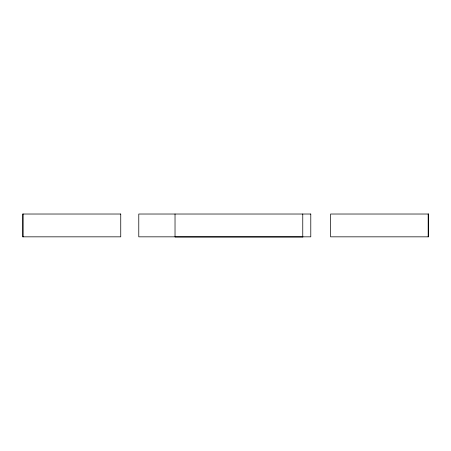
<?xml version="1.0" encoding="UTF-8"?>
<svg xmlns="http://www.w3.org/2000/svg" width="451" height="451" viewBox="0 0 451 451"><rect width="100%" height="100%" fill="white"/><g stroke="black" fill="none" stroke-linecap="round" stroke-linejoin="round"><path stroke-width="0.68" d="M175.214 236.978L302.948 236.978M428.168 214.022L428.168 236.837M302.762 214.022L302.762 236.837M175.027 214.022L175.027 236.837M23.159 214.022L23.159 236.837M120.744 214.022L22.55 214.022L22.55 236.837L120.744 236.837L120.744 214.022M310.784 214.022L138.778 214.022L138.778 236.837L310.784 236.837L310.784 214.022M428.45 214.022L330.583 214.022L330.583 236.837L428.45 236.837L428.45 214.022"/></g></svg>
